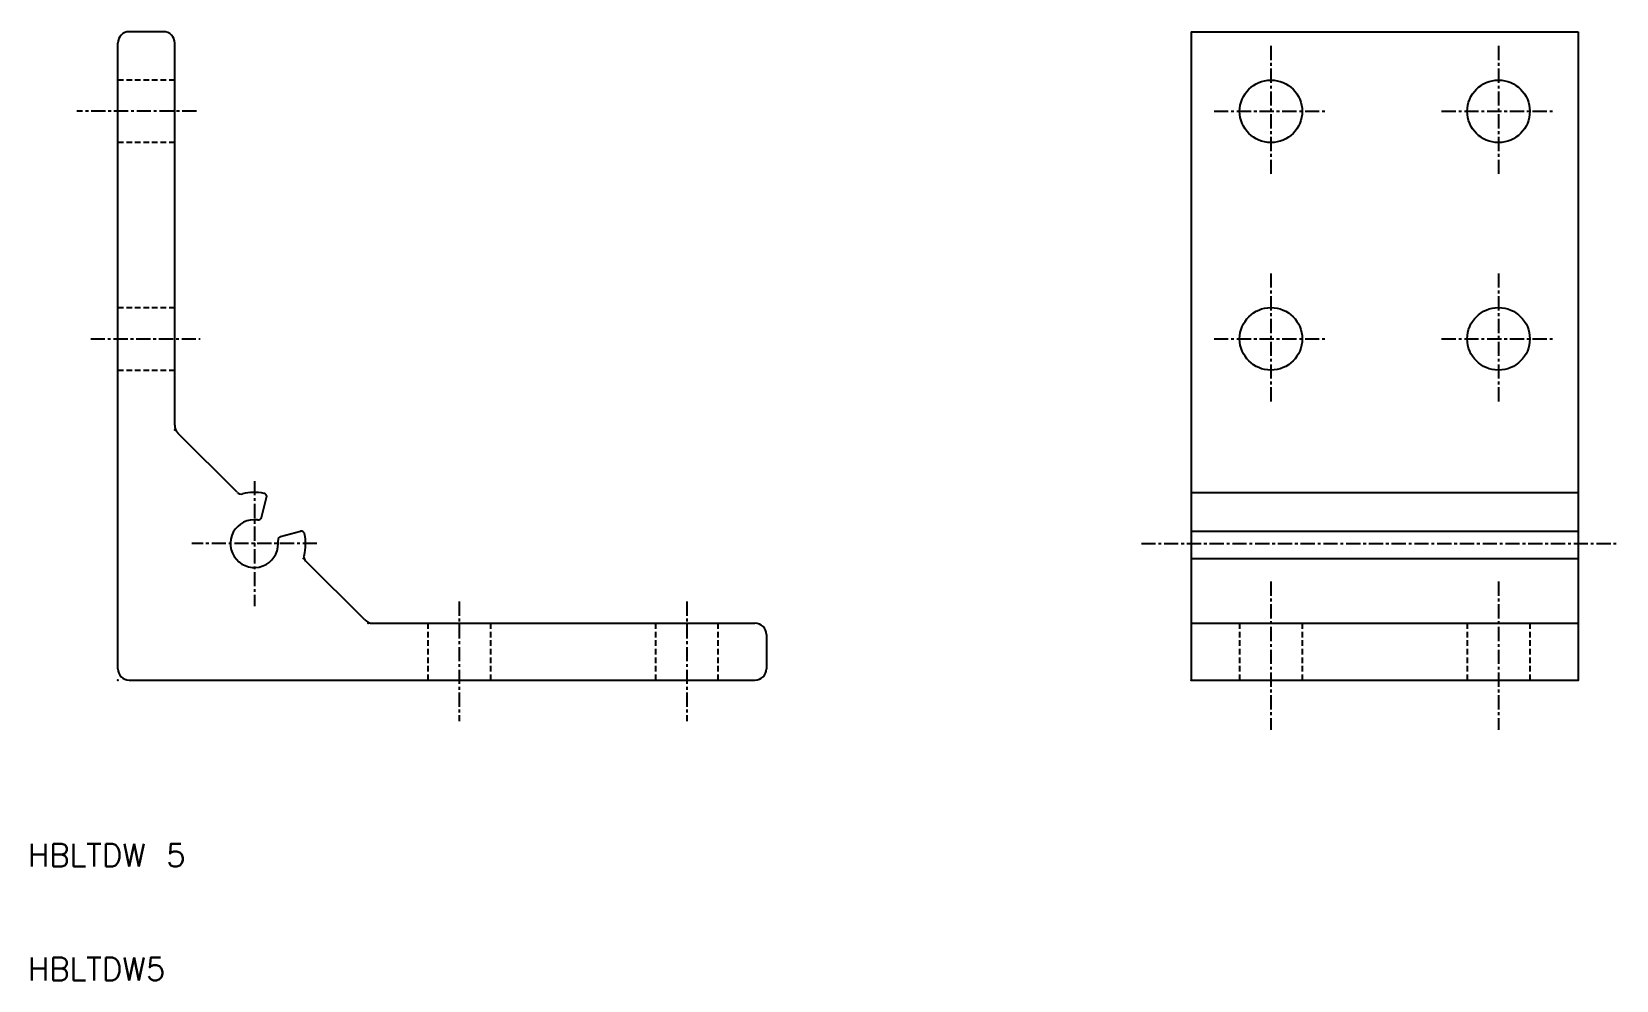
# Model space of a CAD drawing. Extents: x -20 to 120, y -38 to 45.
import ezdxf

# ---------------------------------------------------------------- set-up
doc = ezdxf.new("R2010")
doc.units = 0
doc.linetypes.add('CENTER', pattern=[2, 1.25, -0.25, 0.25, -0.25])
doc.linetypes.add('DASHED', pattern=[0.75, 0.5, -0.25])
doc.layers.get('0').update_dxf_attribs({"linetype": 'CONTINUOUS'})
doc.layers.add('CENTER', color=1, linetype='CENTER')
doc.styles.get("Standard").update_dxf_attribs({"font": 'txt.shx', "bigfont": 'bigfont.shx'})

msp = doc.modelspace()

# ---------------------------------------------------------------- linework, layer by layer
at = {"color": 7, "linetype": 'CONTINUOUS'}
for p, q in [((-8, 45), (-11, 45)), ((82.35, 45), (82.35, -12)), ((82.35, 45), (116.35, 45)), ((116.35, 45), (116.35, -12)), ((-12, -11), (-12, 44)), ((-7, 10.41), (-7, 44)), ((-1.51, 4.51), (-6.71, 9.71)), ((82.35, 4.5), (116.35, 4.5)), ((0.62, 2.3), (1.08, 4.05)), ((2.3, 0.62), (4.05, 1.08)), ((82.35, 1.09), (116.35, 1.09)), ((82.35, -1.31), (116.35, -1.31)), ((9.71, -6.71), (4.51, -1.51)), ((10.41, -7), (44, -7)), ((45, -8), (45, -11)), ((82.35, -7), (116.35, -7)), ((-11, -12), (44, -12)), ((82.35, -12), (116.35, -12))]:
    msp.add_line(p, q, dxfattribs=at)
at = {"color": 3, "linetype": 'DASHED'}
for p, q in [((-7, 40.75), (-12, 40.75)), ((-7, 35.25), (-12, 35.25)), ((-12, 20.75), (-7, 20.75)), ((-12, 15.25), (-7, 15.25)), ((15.25, -7), (15.25, -12)), ((20.75, -7), (20.75, -12)), ((35.25, -7), (35.25, -12)), ((40.75, -7), (40.75, -12)), ((86.6, -7), (86.6, -12)), ((92.1, -7), (92.1, -12)), ((106.6, -7), (106.6, -12)), ((112.1, -7), (112.1, -12))]:
    msp.add_line(p, q, dxfattribs=at)
at = {"color": 7, "linetype": 'CONTINUOUS'}
for centre in [(89.35, 38), (109.35, 38), (89.35, 18), (109.35, 18)]:
    msp.add_circle(centre, 2.75, dxfattribs=at)
for centre, radius, start, end in [((-11, 44), 1, 90, 180), ((-8, 44), 1, 0, 90), ((-6, 10.41), 1, 180, 225), ((-1.16, 4.86), 0.5, 225, 283.3813), ((0, 0), 4.5, 79.096, 103.3813), ((0.79, 4.12), 0.3, 345, 79.0958), ((0, 0), 2.1, 82.18, 0), ((0.33, 2.38), 0.3, 262.18, 345), ((2.38, 0.33), 0.3, 105, 187.8189), ((0, 0), 2.1, 0, 7.8189), ((4.12, 0.79), 0.3, 10.9037, 105), ((0, 0), 4.5, 346.6187, 10.9037), ((4.86, -1.16), 0.5, 166.6187, 225), ((10.41, -6), 1, 225, 270), ((44, -8), 1, 0, 90), ((-11, -11), 1, 180, 270), ((44, -11), 1, 270, 0)]:
    msp.add_arc(centre, radius, start, end, dxfattribs=at)
for p in [(89.35, 38), (109.35, 38), (89.35, 18), (109.35, 18), (-7, 10), (0, 0), (4.31, -1.31), (10, -7), (-12, -12), (-12, -12), (82.35, -12), (82.35, -12), (116.35, -12), (116.35, -12)]:
    msp.add_point(p, dxfattribs=at)
at = {"layer": 'CENTER', "color": 1, "linetype": 'CENTER'}
for p, q in [((89.35, 43.75), (89.35, 32.25)), ((109.35, 43.75), (109.35, 32.25)), ((-5.09, 38), (-15.6, 38)), ((84.35, 38), (94.35, 38)), ((104.35, 38), (114.35, 38)), ((89.35, 23.75), (89.35, 12.25)), ((109.35, 23.75), (109.35, 12.25)), ((-14.38, 18), (-4.75, 18)), ((84.35, 18), (94.35, 18)), ((104.35, 18), (114.35, 18)), ((0, 5.5), (0, -5.5)), ((5.5, 0), (-5.5, 0)), ((77.96, 0), (119.7, 0)), ((89.35, -3.33), (89.35, -16.36)), ((109.35, -3.33), (109.35, -16.36)), ((18, -5.09), (18, -15.6)), ((38, -5.09), (38, -15.6))]:
    msp.add_line(p, q, dxfattribs=at)

# ---------------------------------------------------------------- texts
at = {"color": 7, "linetype": 'CONTINUOUS'}
for s, p in [('HBLTDW 5', (-19.91, -28.39)), ('HBLTDW5', (-19.91, -38.39))]:
    msp.add_text(s, height=2, dxfattribs=at).set_placement(p)

doc.saveas('drawing.dxf')
